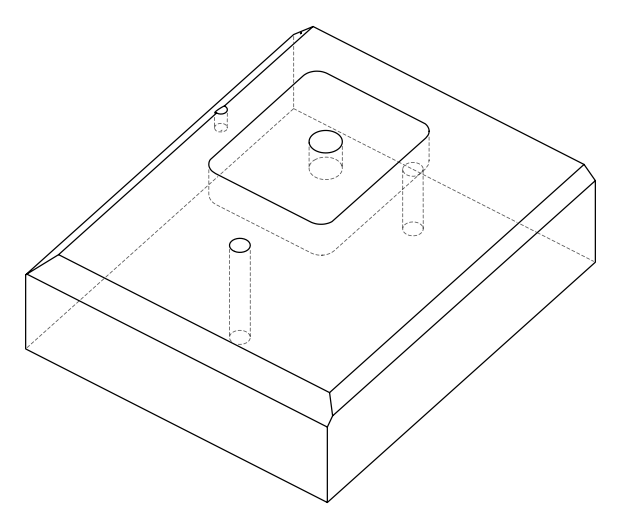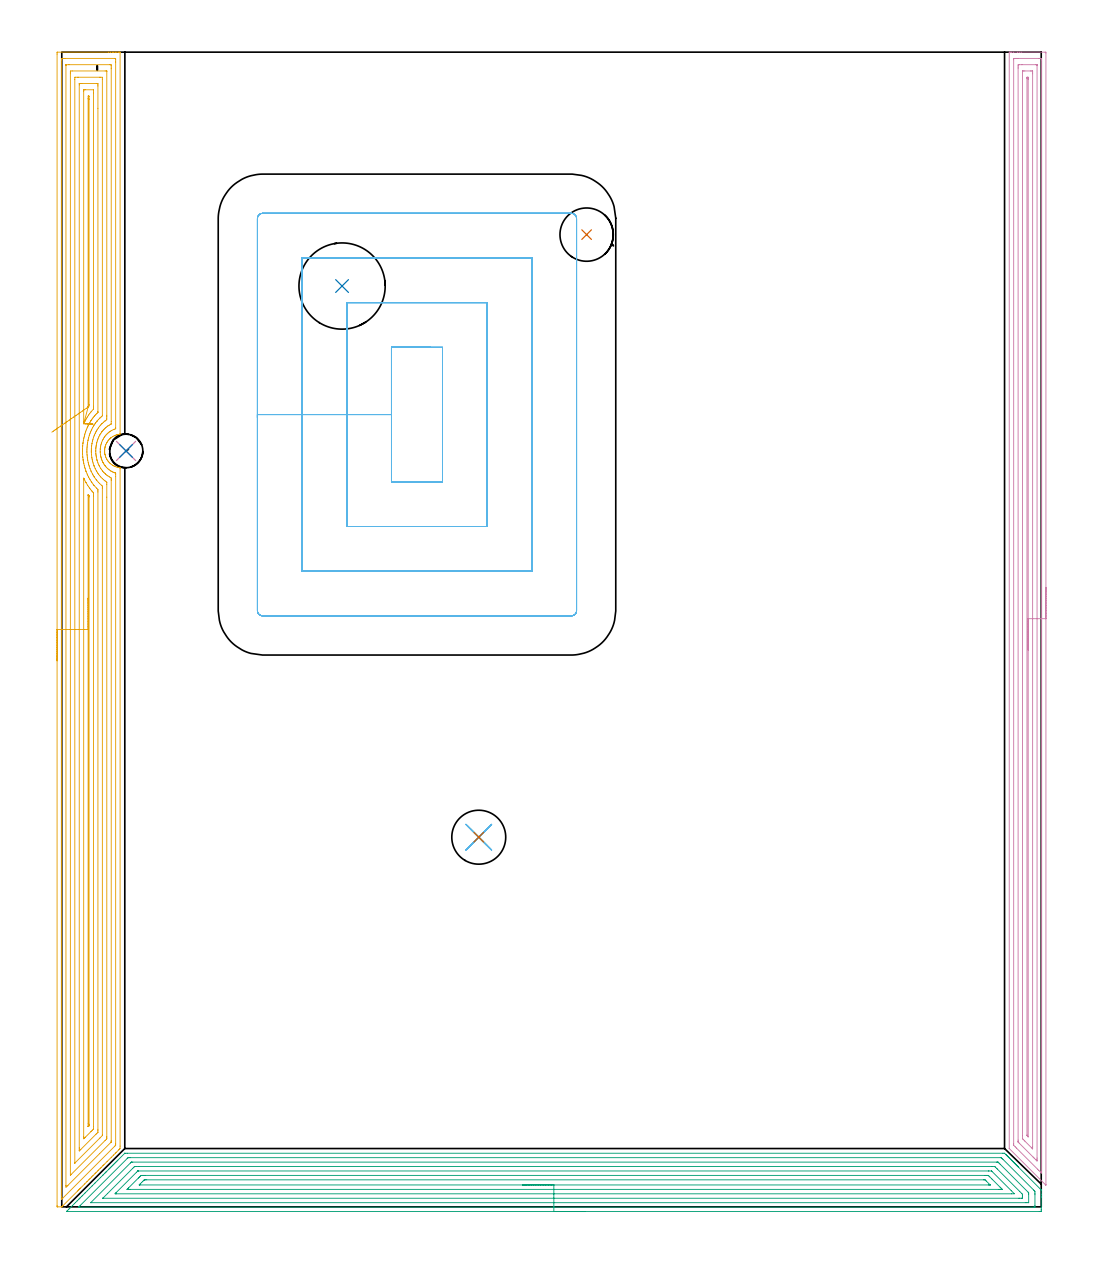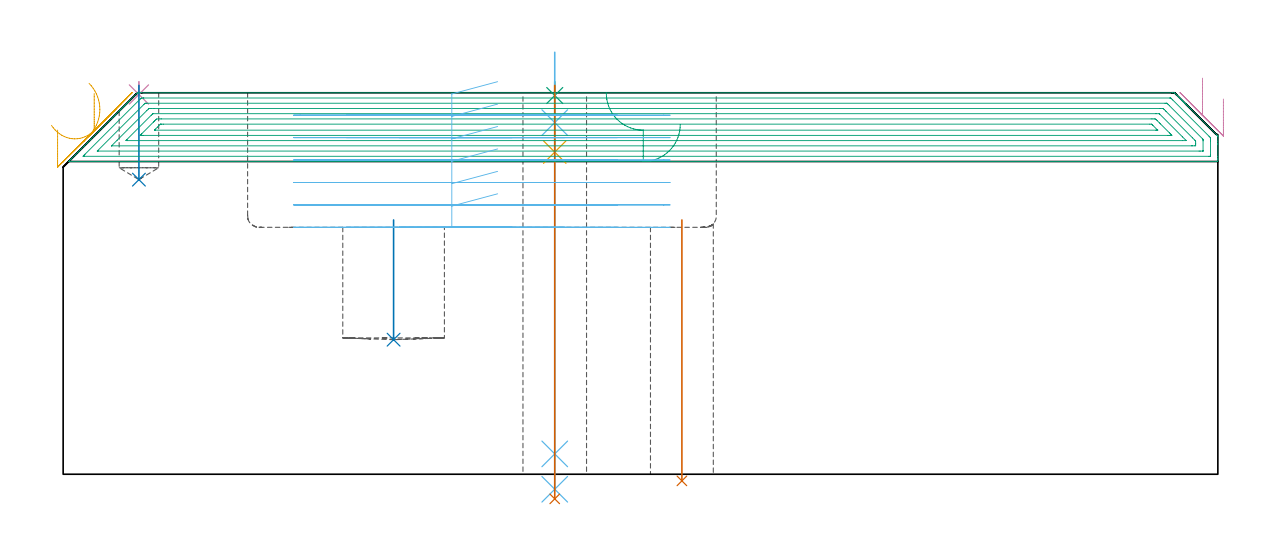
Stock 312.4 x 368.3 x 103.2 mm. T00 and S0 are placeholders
(PLAN: 12 operations, 8 tool changes, 71.6 min)
(1 INDEXABLE_INSERT_DRILL_THROUGH_HOLE_FROM_SOLID | STEP1HOLE | NXT0302_005 | 0.29 min | 23390 mm3)
(2 INDEXABLE_INSERT_DRILL_BLIND_HOLE_FROM_SOLID | STEP1POCKET | NXT0302_026 | 0.14 min | 39456 mm3)
(3 SPOT_DRILL | STEP1HOLE_1 | NXT0321_9005460120000 | 0.03 min | 1 mm3)
(4 SPOT_DRILL_1 | STEP1POCKET_1 | NXT0321_9005460120000 | 0.03 min | 2 mm3)
(5 DRILL_BLIND_HOLE_INTO_CENTER | STEP1HOLE_1 | UGT0301_219 | 0.07 min | 1244 mm3)
(6 GUN_DRILL_THROUGH_HOLE | STEP1HOLE_1 | UGT0307_008 | 0.59 min | 8527 mm3)
(7 DRILL_TO_ENLARGE_THROUGH_HOLE | STEP1HOLE_1 | UGT0301_243 | 0.45 min | 14166 mm3)
(8 DRILL_BLIND_HOLE_INTO_CENTER_1 | STEP1POCKET_1 | UGT0301_219 | 0.1 min | 1915 mm3)
(9 AREA_MILL | FG_CHAMFER_SURFACE | UGT0205_001 | 17 min | 53960 mm3)
(10 AREA_MILL_1 | FG_CHAMFER_SURFACE_1 | UGT0205_001 | 14.4 min | 24197 mm3)
(11 AREA_MILL_2 | FG_CHAMFER_SURFACE_2 | UGT0205_001 | 23.19 min | 71992 mm3)
(12 MILL_RECTANGULAR_POCKET | POCKET_RECTANGULAR_STRAIGHT | NXT0201_007 | Follow Part, ap 6.25, ae 75% | 15.26 min | 670719 mm3)
(TOOL NXT0302_005 | Index. Insert Drill 17mm [880-D1700L20-05] | D17 PA176 FL85 Z2)
(TOOL NXT0302_026 | Index. Insert Drill 27.5mm [880-D2750L32-03] | D27.5 PA176 FL83 Z2)
(TOOL NXT0321_9005460120000 | NC Spot Drill, 142deg, 12mm, Carbide, Uncoated | D12 PA142 FL30 Z2)
(TOOL UGT0301_219 | Twist Drill 10.7 mm | D10.7 PA118 FL90 Z2)
(TOOL UGT0307_008 | Gun Drill 11 mm | D11 PA130 FL24 Z1)
(TOOL UGT0301_243 | Twist Drill 17.2 mm | D17.2 PA118 FL130 Z2)
(TOOL UGT0205_001 | Chamfer Mill 20 x 3 x 45 deg. | D20 FL50 Z2)
(TOOL NXT0201_007 | ENDMILL 25mm [R216.25-25050GCK54P 1620] | D25 R3 FL54 Z5)
(OP 1 INDEXABLE_INSERT_DRILL_THROUGH_HOLE_FROM_SOLID)
G17 G21 G94 G90
T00 M6
G54
G17 G0 G90 X167.4 Y310.1 S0 M3
G43 Z113.2 H1
G94 G81 G98 Z-1.797 F250. R68.8
G80
M5
M2
(OP 2 INDEXABLE_INSERT_DRILL_BLIND_HOLE_FROM_SOLID)
G17 G21 G94 G90
T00 M6
G54
G17 G0 G90 X89.4 Y293.7 S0 M3
G43 Z113.2 H1
G94 G81 G98 Z36.4 F250. R68.8
G80
M5
M2
(OP 3 SPOT_DRILL)
G17 G21 G94 G90
T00 M6
G54
G17 G0 G90 X133. Y117.9 S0 M3
G43 Z113.2 H0
G94 G81 G98 Z102.46 F250. R106.2
G80
M5
M2
(OP 4 SPOT_DRILL_1)
G17 G21 G94 G90
T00 M6
G54
G17 G0 G90 X20.5 Y241.1 S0 M3
G43 Z113.2 H0
G94 G81 G98 Z102.739 F250. R106.2
G80
M5
M2
(OP 5 DRILL_BLIND_HOLE_INTO_CENTER)
G17 G21 G94 G90
T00 M6
G54
G17 G0 G90 X133. Y117.9 S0 M3
G43 Z113.2 H0
G94 G81 G98 Z87.15 F250. R105.2
G80
M5
M2
(OP 6 GUN_DRILL_THROUGH_HOLE)
G17 G21 G94 G90
T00 M6
G54
G17 G0 G90 X133. Y117.9 M8
G43 Z114.165 H0
S716 M3
G94 G1 Z95.135 F125. M26
G4 X.084
Z5.5 F250.
G4 X.084
Z-4.065 F125.
G4 X.084
M5
M9
G0 Z114.165
M2
(OP 7 DRILL_TO_ENLARGE_THROUGH_HOLE)
G17 G21 G94 G90
T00 M6
G54
G17 G0 G90 X133. Y117.9 S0 M3
G43 Z113.2 H0
G94 G73 G98 Z-6.667 F250. Q15.695 R105.2
G80
M5
M2
(OP 8 DRILL_BLIND_HOLE_INTO_CENTER_1)
G17 G21 G94 G90
T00 M6
G54
G17 G0 G90 X20.5 Y241.1 S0 M3
G43 Z113.2 H0
G94 G81 G98 Z79.7 F250. R105.2
G80
M5
M2
(OP 9 AREA_MILL)
G17 G21 G94 G90
T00 M6
G54
G17 G0 G90 X166.95 Y-1.5 S1061 M3
G43 Z113.2 H0
Z94.6
G94 G1 X166.912 Z93.728 F250.
X166.798 Z92.863
X166.609 Z92.012
X166.347 Z91.18
X166.013 Z90.374
X165.61 Z89.6
X165.141 Z88.864
X164.61 Z88.172
X164.021 Z87.529
X163.378 Z86.94
X162.686 Z86.408
X161.95 Z85.94
X161.176 Z85.537
X160.37 Z85.203
X159.538 Z84.941
X158.686 Z84.752
X157.821 Z84.638
X156.95 Z84.6
X1.645
X1.515 Y-1.496 Z84.602
X1.537 Y-1.47 Z84.628
X1.659 Y-1.341 Z84.758
X2.106 Y-0.893 Z85.204
X2.263 Y-0.734 Z85.361
X2.552 Y-0.448 Z85.652
X3.146 Y0.148 Z86.244
X3.439 Y0.439 Z86.539
X4.029 Y1.031 Z87.127
X4.373 Y1.373 Z87.473
X4.912 Y1.914 Z88.01
X5.502 Y2.503 Z88.602
X5.676 Y2.677 Z88.774
X5.795 Y2.797 Z88.894
X6.385 Y3.386 Z89.485
X6.568 Y3.569 Z89.667
X6.678 Y3.68 Z89.777
X7.268 Y4.269 Z90.368
X7.461 Y4.462 Z90.559
X7.562 Y4.563 Z90.66
X8.151 Y5.151 Z91.251
X8.799 Y5.8 Z91.899
X9.692 Y6.692 Z92.791
X10.584 Y7.585 Z93.684
X11.477 Y8.477 Z94.576
X12.369 Y9.369 Z95.469
X13.153 Y10.154 Z96.252
X13.262 Y10.263 Z96.36
X13.598 Y10.598 Z96.698
X13.81 Y10.81 Z96.91
X14.036 Y11.037 Z97.135
X14.154 Y11.156 Z97.252
X14.331 Y11.331 Z97.43
X15.047 Y12.048 Z98.146
X15.212 Y12.214 Z98.309
X15.376 Y12.378 Z98.475
X15.493 Y12.494 Z98.592
X15.653 Y12.656 Z98.751
X15.813 Y12.814 Z98.912
X15.939 Y12.94 Z99.038
X16.095 Y13.097 Z99.192
X16.25 Y13.251 Z99.349
X16.385 Y13.386 Z99.484
X16.536 Y13.539 Z99.634
X16.687 Y13.688 Z99.785
X16.832 Y13.833 Z99.93
X16.978 Y13.98 Z100.076
X17.123 Y14.124 Z100.222
X17.278 Y14.279 Z100.377
X17.419 Y14.422 Z100.517
X17.56 Y14.561 Z100.659
X17.724 Y14.725 Z100.823
X17.861 Y14.863 Z100.959
X20.069 Y17.07 Z103.167
X20.095 Y17.095 Z103.19
X20.106 Y17.102 Z103.197
X20.118 Y17.103
X20.848 Y17.1 Z103.2
X300.192
X300.696 Y17.097 Z103.184
X300.725 Y17.076 Z103.172
X300.731 Y17.07 Z103.168
X301.085 Y16.717 Z102.814
X301.173 Y16.629 Z102.725
X301.257 Y16.543 Z102.643
X301.382 Y16.418 Z102.518
X301.467 Y16.334 Z102.431
X301.548 Y16.252 Z102.351
X301.68 Y16.121 Z102.22
X301.762 Y16.04 Z102.136
X301.839 Y15.961 Z102.06
X301.977 Y15.823 Z101.923
X302.056 Y15.746 Z101.842
X302.131 Y15.67 Z101.769
X302.275 Y15.526 Z101.625
X302.35 Y15.452 Z101.548
X302.422 Y15.379 Z101.478
X302.572 Y15.228 Z101.328
X302.644 Y15.157 Z101.254
X302.713 Y15.088 Z101.187
X302.87 Y14.931 Z101.03
X302.939 Y14.863 Z100.959
X303.004 Y14.796 Z100.895
X303.167 Y14.633 Z100.733
X303.233 Y14.569 Z100.665
X303.295 Y14.505 Z100.604
X303.464 Y14.336 Z100.435
X303.527 Y14.274 Z100.371
X303.586 Y14.214 Z100.313
X303.762 Y14.039 Z100.138
X303.821 Y13.98 Z100.077
X303.878 Y13.923 Z100.022
X304.059 Y13.741 Z99.84
X304.116 Y13.686 Z99.783
X304.169 Y13.632 Z99.731
X304.357 Y13.444 Z99.543
X304.41 Y13.392 Z99.488
X304.46 Y13.341 Z99.44
X304.654 Y13.146 Z99.245
X304.704 Y13.097 Z99.194
X304.751 Y13.049 Z99.148
X304.952 Y12.849 Z98.948
X304.998 Y12.803 Z98.9
X305.042 Y12.758 Z98.857
X305.249 Y12.551 Z98.65
X312.092 Y5.709 Z91.807
X312.209 Y5.593 Z91.689
X312.389 Y5.41 Z91.508
X312.398 Y5.396 Z91.494
X312.4 Y5.372 Z91.471
Y5.364 Z91.463
Y4.017 Z90.116
Y3.386 Z89.481
Y3.07 Z89.167
Y-0.146 Z85.95
Y-0.745 Z85.351
X312.397 Y-1.029 Z85.068
X312.391 Y-1.491 Z84.605
X312.265 Y-1.495 Z84.603
X311.794 Y-1.5 Z84.6
X156.95
Y-0.086 Z86.014
X5.676 Y-0.085 Z86.015
X5.614 Y-0.084 Z86.016
X5.4 Y-0.079 Z86.021
X5.412 Y-0.05 Z86.05
X5.491 Y0.036 Z86.136
X5.577 Y0.126 Z86.226
X5.676 Y0.226 Z86.326
X5.932 Y0.483 Z86.583
X20.848 Y15.397 Z101.497
X21.026 Y15.569 Z101.669
X21.13 Y15.668 Z101.768
X21.325 Y15.679 Z101.779
X21.74 Y15.685 Z101.785
X21.801
X299.36 Y15.686 Z101.786
X299.568 Y15.684 Z101.784
X299.619 Y15.682 Z101.782
X299.642 Y15.679 Z101.779
X299.678 Y15.66 Z101.76
X299.886 Y15.458 Z101.558
X300.192 Y15.157 Z101.257
X310.009 Y5.34 Z91.44
X310.194 Y5.151 Z91.251
X310.375 Y4.963 Z91.063
X310.39 Y4.775 Z90.875
X310.397 Y4.269 Z90.369
X310.4 Y3.882 Z89.982
X310.399 Y0.352 Z86.452
X310.391 Y-0.035 Z86.065
X310.389 Y-0.08 Z86.02
X310.372 Y-0.081 Z86.019
X310.321 Y-0.084 Z86.016
X310.217 Y-0.085 Z86.015
X310.009 Y-0.086 Z86.014
X156.95
Y1.328 Z87.428
X9.54 Y1.329 Z87.429
X9.259 Y1.331 Z87.431
X9.246 Y1.333 Z87.433
X9.242 Y1.335 Z87.435
Y1.339 Z87.439
X9.246 Y1.346 Z87.446
X21.88 Y13.98 Z100.08
X22.135 Y14.226 Z100.326
X22.172 Y14.261 Z100.361
X22.241 Y14.265 Z100.365
X22.341 Y14.269 Z100.369
X22.633 Y14.271 Z100.371
X298.113
X298.407
X298.505 Y14.269 Z100.369
X298.583 Y14.265 Z100.365
X298.628 Y14.261 Z100.361
X298.659 Y14.232 Z100.332
X298.918 Y13.98 Z100.08
X299.3 Y13.601 Z99.701
X308.224 Y4.676 Z90.776
X308.323 Y4.572 Z90.672
X308.37 Y4.519 Z90.619
X308.39 Y4.49 Z90.59
X308.393 Y4.442 Z90.542
X308.398 Y4.269 Z90.369
X308.4 Y4.095 Z90.195
X308.399 Y1.447 Z87.547
X308.395 Y1.388 Z87.488
X308.39 Y1.344 Z87.444
X308.383 Y1.335 Z87.435
X308.371 Y1.333 Z87.433
X308.224 Y1.331 Z87.431
X307.626 Y1.329 Z87.429
X307.332 Y1.328 Z87.428
X156.95
Y2.743 Z88.843
X13.216
X13.139 Y2.744 Z88.844
X13.108 Y2.746 Z88.846
X13.105 Y2.748 Z88.848
X13.107 Y2.754 Z88.854
X13.138 Y2.788 Z88.888
X14.609 Y4.26 Z90.36
X22.633 Y12.284 Z98.384
X23.045 Y12.689 Z98.789
X23.207 Y12.847 Z98.947
X23.525 Y12.853 Z98.953
X23.769 Y12.856 Z98.956
X24.418 Y12.857 Z98.957
X24.66
X296.622
X296.866 Y12.856 Z98.956
X297.515 Y12.85 Z98.95
X297.6 Y12.839 Z98.939
X297.692 Y12.752 Z98.852
X297.876 Y12.573 Z98.673
X298.237 Y12.214 Z98.314
X298.407 Y12.044 Z98.144
X305.547 Y4.904 Z91.004
X306.176 Y4.269 Z90.369
X306.382 Y4.057 Z90.157
X306.39 Y3.846 Z89.946
X306.4 Y3.425 Z89.525
Y3.386 Z89.486
X306.394 Y2.964 Z89.064
X306.39 Y2.759 Z88.859
X306.19 Y2.749 Z88.849
X305.547 Y2.744 Z88.844
X305.304 Y2.743 Z88.843
X156.95
Y4.157 Z90.257
X17.39
X17.278 Y4.159 Z90.259
X17.165 Y4.163 Z90.263
X16.981 Y4.171 Z90.271
X17.072 Y4.269 Z90.369
X17.172 Y4.373 Z90.473
X17.278 Y4.48 Z90.58
X23.829 Y11.031 Z97.131
X24.133 Y11.331 Z97.431
X24.23 Y11.423 Z97.523
X24.245 Y11.435 Z97.535
X24.268 Y11.438 Z97.538
X24.306 Y11.441 Z97.541
X24.418 Y11.443 Z97.543
X295.617
X295.73 Y11.442 Z97.542
X296.516 Y11.436 Z97.536
X296.567 Y11.423 Z97.523
X296.622 Y11.377 Z97.477
X296.669 Y11.331 Z97.431
X302.851 Y5.151 Z91.251
X303.73 Y4.269 Z90.369
X303.762 Y4.233 Z90.333
X303.793 Y4.164 Z90.264
X302.87 Y4.157 Z90.257
X156.95
Y5.571 Z91.671
X21.74
X21.314 Y5.573 Z91.673
X20.878 Y5.577 Z91.677
X20.848 Y5.578 Z91.678
X20.847 Y5.59 Z91.69
X20.848 Y5.597 Z91.697
X21.066 Y5.818 Z91.918
X21.282 Y6.034 Z92.134
X24.418 Y9.17 Z95.27
X24.617 Y9.368 Z95.468
X24.817 Y9.566 Z95.666
X25.066 Y9.807 Z95.907
X25.31 Y10.022 Z96.122
X25.737 Y10.026 Z96.126
X26.203 Y10.028 Z96.128
X26.627 Y10.029 Z96.129
X294.369
X294.837 Y10.028 Z96.128
X295.265 Y10.025 Z96.125
X295.491 Y10.022 Z96.122
X295.73 Y9.812 Z95.912
X295.982 Y9.566 Z95.666
X296.622 Y8.93 Z95.03
X296.87 Y8.683 Z94.783
X299.3 Y6.253 Z92.353
X299.518 Y6.034 Z92.134
X299.73 Y5.819 Z91.919
X299.867 Y5.678 Z91.778
X299.962 Y5.577 Z91.677
X299.923 Y5.576 Z91.676
X299.766 Y5.573 Z91.673
X299.3 Y5.571 Z91.671
X298.875
X156.95
Y6.985 Z93.085
X24.942 Y6.986 Z93.086
X24.792 Y6.988 Z93.088
X24.718 Y6.991 Z93.091
X24.701 Y6.993 Z93.093
X24.707 Y7. Z93.1
X24.962 Y7.262 Z93.362
X25.497 Y7.8 Z93.9
X25.848 Y8.15 Z94.25
X26.203 Y8.501 Z94.601
X26.298 Y8.589 Z94.689
X26.327 Y8.608 Z94.708
X26.375 Y8.61 Z94.71
X26.477 Y8.613 Z94.713
X26.683 Y8.614 Z94.714
X27.095 Y8.615 Z94.715
X294.014 Y8.614 Z94.714
X294.425 Y8.609 Z94.709
X294.472 Y8.608 Z94.708
X294.545 Y8.546 Z94.646
X294.676 Y8.421 Z94.521
X294.837 Y8.265 Z94.365
X296.004 Y7.098 Z93.198
X296.047 Y7.054 Z93.154
X296.09 Y7.005 Z93.105
X296.099 Y6.991 Z93.091
X296.098
X296.06 Y6.989 Z93.089
X295.73 Y6.986 Z93.086
X295.661 Y6.985 Z93.085
X156.95
X156.078 Z93.123
X155.213 Z93.237
X154.362 Z93.426
X153.53 Z93.688
X152.724 Z94.022
X151.95 Z94.425
X151.214 Z94.894
X150.522 Z95.425
X149.879 Z96.014
X149.289 Z96.657
X148.758 Z97.35
X148.29 Z98.085
X147.887 Z98.859
X147.553 Z99.665
X147.291 Z100.497
X147.102 Z101.349
X146.988 Z102.214
X146.95 Z103.085
G0 Z113.2
M5
M2
(OP 10 AREA_MILL_1)
G17 G21 G94 G90
T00 M6
G54
G17 G0 G90 X313.9 Y197.6 S1061 M3
G43 Z113.2 H0
Z101.5
G94 G1 Y197.562 Z100.628 F250.
Y197.448 Z99.764
Y197.259 Z98.912
Y196.997 Z98.08
Y196.663 Z97.274
Y196.26 Z96.5
Y195.792 Z95.764
Y195.26 Z95.072
Y194.671 Z94.429
Y194.028 Z93.84
Y193.336 Z93.309
Y192.6 Z92.84
Y191.826 Z92.437
Y191.02 Z92.103
Y190.188 Z91.841
Y189.336 Z91.652
Y188.472 Z91.538
Y187.6 Z91.5
Y7.076
X313.899 Y7.034 Z91.501
X313.891 Y6.915 Z91.506
X313.815 Y6.986 Z91.583
X313.723 Y7.076 Z91.675
X302.205 Y18.595 Z103.194
X302.202 Y18.602 Z103.197
X302.2 Y18.616 Z103.2
Y368.124
X302.203 Y368.291 Z103.188
X302.233 Y368.3 Z103.158
X302.616 Z102.784
X302.917 Z102.482
X303.615 Z101.78
X304.851 Z100.546
X305.389 Z100.005
X306.007 Z99.388
X313.642 Y368.299 Z91.756
X313.892 Y368.29 Z91.506
X313.899 Y368.039 Z91.499
X313.9 Y187.6 Z91.5
X312.486 Z92.914
Y11.097
X312.485 Y10.777 Z92.915
X312.155 Y11.097 Z93.245
X311.598 Y11.652 Z93.802
X311.258 Y11.991 Z94.142
X304.502 Y18.748 Z100.898
X304.111 Y19.141 Z101.289
X303.615 Y19.646 Z101.785
X303.614 Y20.034 Z101.786
Y365.89
X303.615 Y366.29 Z101.785
X304.097 Y366.298 Z101.303
X304.502 Y366.3 Z100.898
X304.982 Z100.418
X311.598 Z93.802
X312.08 Y366.298 Z93.32
X312.485 Y366.29 Z92.915
X312.486 Y365.89 Z92.914
Y187.6
X311.072 Z94.328
X311.071 Y15.566 Z94.329
X311.07 Y15.204 Z94.33
X311.066 Y14.672 Z94.334
X311.065 Y14.653 Z94.335
X311.035 Y14.672 Z94.365
X310.711 Y14.991 Z94.689
X310.133 Y15.566 Z95.267
X309.824 Y15.875 Z95.576
X305.389 Y20.311 Z100.011
X305.084 Y20.623 Z100.316
X305.048 Y20.663 Z100.352
X305.035 Y20.683 Z100.365
X305.033 Y20.711 Z100.367
X305.03 Y20.807 Z100.37
X305.029 Y20.928 Z100.371
X305.028 Y21.291 Z100.372
X305.029 Y363.209 Z100.371
X305.03 Y363.571 Z100.37
X305.033 Y364.103 Z100.367
X305.035 Y364.275 Z100.365
X305.201 Y364.292 Z100.199
X305.389 Y364.296 Z100.011
X306.08 Y364.3 Z99.32
X306.276 Z99.124
X310.711 Y364.299 Z94.689
X310.907 Y364.295 Z94.493
X311.037 Y364.29 Z94.363
X311.066 Y364.284 Z94.334
X311.067 Y364.267 Z94.333
X311.069 Y364.224 Z94.331
X311.071 Y364.103 Z94.329
X311.072 Y187.6 Z94.328
X309.657 Z95.743
Y19.141
X309.655 Y18.55 Z95.745
X309.653 Y18.518 Z95.747
X309.652 Y18.511 Z95.748
X309.643 Y18.517 Z95.757
X309.553 Y18.601 Z95.847
X309.372 Y18.778 Z96.028
X307.163 Y20.986 Z98.237
X306.749 Y21.407 Z98.651
X306.541 Y21.619 Z98.859
X306.45 Y21.723 Z98.95
X306.443 Y22.715 Z98.957
Y362.147
X306.444 Y362.251 Z98.956
X306.447 Y362.281 Z98.953
X306.449 Y362.289 Z98.951
X306.456 Y362.292 Z98.944
X306.509 Y362.296 Z98.891
X306.727 Y362.299 Z98.673
X307.163 Y362.3 Z98.237
X308.937 Z96.463
X309.377 Y362.297 Z96.023
X309.59 Y362.293 Z95.81
X309.641 Y362.29 Z95.759
X309.651 Y362.282 Z95.749
X309.653 Y362.264 Z95.747
X309.655 Y362.196 Z95.745
X309.657 Y361.589 Z95.743
Y361.421
Y187.6
X308.243 Z97.157
X308.242 Y22.456 Z97.158
X308.24 Y22.404 Z97.16
X308.237 Y22.374 Z97.163
X308.236 Z97.164
X308.217 Y22.389 Z97.183
X308.05 Y22.551 Z97.35
X307.888 Y22.715 Z97.512
X307.865 Y22.745 Z97.535
X307.862 Y22.765 Z97.538
X307.859 Y22.813 Z97.541
X307.858 Y22.909 Z97.542
X307.857 Y359.829 Z97.543
X307.858 Y360.023 Z97.542
X307.86 Y360.153 Z97.54
X307.864 Y360.255 Z97.536
X307.87 Y360.291 Z97.53
X307.886 Y360.292 Z97.514
X308.05 Y360.297 Z97.35
X308.144 Z97.256
X308.202 Y360.294 Z97.198
X308.229 Y360.291 Z97.171
X308.236 Y360.217 Z97.164
X308.241 Y359.829 Z97.159
X308.242 Y359.634 Z97.158
X308.243 Y187.6 Z97.157
Y186.728 Z97.195
Y185.864 Z97.309
Y185.012 Z97.498
Y184.18 Z97.76
Y183.374 Z98.094
Y182.6 Z98.497
Y181.864 Z98.965
Y181.172 Z99.496
Y180.529 Z100.086
Y179.94 Z100.729
Y179.408 Z101.421
Y178.94 Z102.157
Y178.537 Z102.931
Y178.203 Z103.737
Y177.941 Z104.569
Y177.752 Z105.42
Y177.638 Z106.285
Y177.6 Z107.157
G0 Z113.2
M5
M2
(OP 11 AREA_MILL_2)
G17 G21 G94 G90
T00 M6
G54
G17 G0 G90 X-1.5 Y174.15 S1061 M3
G43 Z113.2 H0
Z93.1
G94 G1 Y174.188 Z92.228 F250.
Y174.302 Z91.364
Y174.491 Z90.512
Y174.753 Z89.68
Y175.087 Z88.874
Y175.49 Z88.1
Y175.958 Z87.364
Y176.49 Z86.672
Y177.079 Z86.029
Y177.722 Z85.44
Y178.414 Z84.908
Y179.15 Z84.44
Y179.924 Z84.037
Y180.73 Z83.703
Y181.562 Z83.441
Y182.413 Z83.252
Y183.278 Z83.138
Y184.15 Z83.1
Y367.685
X-1.495 Y368.18 Z83.103
X-1.492 Y368.29 Z83.106
X-1.377 Y368.3 Z83.221
X14.966 Z99.561
X15.57 Z100.165
X16.118 Z100.714
X16.448 Z101.044
X16.995 Z101.591
X17.326 Z101.92
X17.987 Z102.586
X18.301 Z102.901
X18.453 Y368.297 Z103.045
X18.598 Y368.29 Z103.189
X18.6 Y368.132 Z103.2
Y246.668
X18.597 Y246.447 Z103.189
X18.363 Y246.402 Z102.958
X18.203 Y246.377 Z102.797
X18.073 Y246.358 Z102.668
X17.627 Y246.263 Z102.226
X17.359 Y246.19 Z101.956
X17.044 Y246.072 Z101.643
X16.736 Y245.937 Z101.334
X16.281 Y245.695 Z100.881
X15.844 Y245.413 Z100.444
X15.729 Y245.328 Z100.328
X15.686 Y245.297 Z100.285
X15.57 Y245.191 Z100.166
X15.352 Y244.995 Z99.951
X15.309 Y244.956 Z99.908
X14.953 Y244.591 Z99.552
X14.9 Y244.528 Z99.5
X14.797 Y244.405 Z99.397
X14.693 Y244.252 Z99.292
X14.497 Y243.966 Z99.096
X14.4 Y243.799 Z98.999
X14.234 Y243.512 Z98.834
X14.063 Y243.148 Z98.659
X13.959 Y242.869 Z98.555
X13.891 Y242.649 Z98.483
X13.881 Y242.619 Z98.474
X13.842 Y242.466 Z98.439
X13.815 Y242.359 Z98.414
X13.773 Y242.175 Z98.366
X13.706 Y241.783 Z98.303
X13.696 Y241.727 Z98.294
X13.692 Y241.675 Z98.291
X13.678 Y241.43 Z98.267
X13.665 Y241.28 Z98.259
Y241.234 Z98.26
X13.667 Y241.165 Z98.256
X13.668 Y241.137 Z98.255
X13.67 Y240.938
X13.668 Y240.834 Z98.261
X13.677 Y240.723 Z98.275
X13.709 Y240.386 Z98.306
X13.785 Y239.97 Z98.38
X13.79 Y239.941 Z98.385
X13.908 Y239.492 Z98.506
X14.062 Y239.049 Z98.661
X14.285 Y238.595 Z98.884
X14.343 Y238.494 Z98.943
X14.541 Y238.156 Z99.14
X14.74 Y237.876 Z99.338
X14.904 Y237.671 Z99.504
X14.952 Y237.611 Z99.552
X15.278 Y237.263 Z99.878
X15.485 Y237.079 Z100.085
X15.555 Y237.018 Z100.154
X15.844 Y236.789 Z100.444
X16.168 Y236.571 Z100.768
X16.501 Y236.371 Z101.101
X16.735 Y236.26 Z101.335
X17.178 Y236.083 Z101.776
X17.627 Y235.941 Z102.226
X17.815 Y235.899 Z102.414
X18.072 Y235.842 Z102.669
X18.203 Y235.822 Z102.799
X18.335 Y235.802 Z102.931
X18.522 Y235.77 Z103.116
X18.596 Y235.756 Z103.19
X18.6 Y235.504 Z103.2
Y19.37
X18.595 Y18.598 Z103.191
X18.479 Y18.477 Z103.075
X18.318 Y18.318 Z102.917
X18.203 Y18.202 Z102.801
X17.326 Y17.325 Z101.924
X17.139 Y17.137 Z101.735
X16.53 Y16.53 Z101.13
X15.798 Y15.798 Z100.397
X14.458 Y14.458 Z99.057
X13.442 Y13.442 Z98.041
X13.23 Y13.229 Z97.827
X13.119 Y13.118 Z97.717
X12.594 Y12.594 Z97.194
X12.353 Y12.351 Z96.949
X12.226 Y12.225 Z96.824
X11.747 Y11.747 Z96.346
X11.475 Y11.473 Z96.071
X10.89 Y10.89 Z95.49
X10.598 Y10.595 Z95.193
X9.927 Y9.927 Z94.527
X9.547 Y9.546 Z94.144
X8.984 Y8.984 Z93.584
X8.654 Y8.653 Z93.251
X8.041 Y8.041 Z92.64
X7.313 Y7.313 Z91.912
X5.974 Y5.973 Z90.573
X5.917 Y5.916 Z90.514
X5.863 Y5.862 Z90.462
X5.676 Y5.676 Z90.275
X5.625 Y5.624 Z90.222
X5.575 Y5.575 Z90.174
X5.378 Y5.378 Z89.977
X5.332 Y5.331 Z89.929
X5.288 Y5.287 Z89.887
X5.081 Y5.08 Z89.68
X0.318 Y0.317 Z84.916
X0.213 Y0.211 Z84.809
X0.018 Y0.019 Z84.617
X-0.001 Y0.004 Z84.598
X-0.006 Y0.002 Z84.592
X-0.02 Y0. Z84.578
X-1.268 Z83.327
X-1.433 Z83.163
X-1.491 Y0.003 Z83.105
X-1.497 Y0.168 Z83.103
X-1.5 Y0.37 Z83.1
Y184.15
X-0.086 Z84.514
X-0.085 Y365.756 Z84.515
X-0.084 Y365.899 Z84.516
X-0.079 Y366.265 Z84.521
X0.267 Y366.291 Z84.867
X0.652 Y366.296 Z85.252
X1.136 Y366.3 Z85.736
X16.932 Z101.532
X17.114 Y366.297 Z101.714
X17.145 Y366.295 Z101.745
X17.173 Y366.291 Z101.773
X17.179 Y366.253 Z101.779
X17.184 Y366.043 Z101.784
X17.185 Y365.899 Z101.785
X17.186 Y365.148 Z101.786
Y248.525
X17.185 Y248.338 Z101.785
X17.182 Y248.244 Z101.782
X17.179 Y248.2 Z101.779
X17.175 Y248.187 Z101.775
X17.159 Y248.178 Z101.759
X16.691 Y248.008 Z101.291
X16.52 Y247.934 Z101.12
X16.448 Y247.899 Z101.048
X15.935 Y247.637 Z100.535
X15.57 Y247.424 Z100.17
X15.384 Y247.304 Z99.984
X15.104 Y247.115 Z99.704
X14.877 Y246.928 Z99.477
X14.693 Y246.762 Z99.293
X14.418 Y246.501 Z99.018
X14.144 Y246.221 Z98.744
X13.989 Y246.045 Z98.589
X13.815 Y245.831 Z98.415
X13.611 Y245.536 Z98.211
X13.47 Y245.328 Z98.07
X13.271 Y244.99 Z97.871
X13.145 Y244.773 Z97.745
X12.959 Y244.414 Z97.559
X12.938 Y244.366 Z97.538
X12.705 Y243.779 Z97.305
X12.628 Y243.542 Z97.228
X12.504 Y243.09 Z97.104
X12.403 Y242.649 Z97.003
X12.301 Y242.001 Z96.901
X12.287 Y241.871 Z96.887
X12.278 Y241.756 Z96.878
X12.267 Y241.546 Z96.867
X12.256 Y240.863 Z96.856
X12.263 Y240.656 Z96.863
X12.331 Y239.97 Z96.931
X12.424 Y239.447 Z97.024
X12.46 Y239.28 Z97.06
X12.513 Y239.077 Z97.113
X12.583 Y238.818 Z97.183
X12.71 Y238.416 Z97.31
X12.794 Y238.183 Z97.394
X12.938 Y237.848 Z97.538
X13.117 Y237.473 Z97.717
X13.154 Y237.4 Z97.754
X13.215 Y237.29 Z97.815
X13.331 Y237.095 Z97.931
X13.438 Y236.919 Z98.038
X13.708 Y236.506 Z98.308
X13.789 Y236.397 Z98.389
X13.815 Y236.364 Z98.415
X14.019 Y236.121 Z98.619
X14.21 Y235.91 Z98.81
X14.608 Y235.504 Z99.208
X14.693 Y235.428 Z99.293
X15.112 Y235.078 Z99.712
X15.57 Y234.765 Z100.17
X15.663 Y234.705 Z100.263
X15.819 Y234.611 Z100.419
X16.233 Y234.399 Z100.833
X16.448 Y234.307 Z101.048
X16.94 Y234.11 Z101.54
X17.095 Y234.053 Z101.695
X17.146 Y234.033 Z101.746
X17.179 Y234.009 Z101.779
X17.181 Y233.963 Z101.781
X17.184 Y233.862 Z101.784
X17.185 Y233.718 Z101.785
X17.186 Y232.967 Z101.786
X17.185 Y20.263 Z101.785
X17.184 Y19.888 Z101.784
X17.181 Y19.701 Z101.781
X17.179 Y19.657 Z101.779
X17.165 Y19.627 Z101.765
X17.121 Y19.579 Z101.721
X16.919 Y19.37 Z101.519
X0.304 Y2.755 Z84.904
X-0.052 Y2.401 Z84.548
X-0.06 Y2.4 Z84.54
X-0.079 Y2.401 Z84.521
X-0.086 Y3.294 Z84.514
Y184.15
X1.328 Z85.928
X1.329 Y364.113 Z85.929
X1.33 Y364.215 Z85.93
X1.333 Y364.265 Z85.933
X1.335 Y364.284 Z85.935
X1.353 Y364.293 Z85.953
X1.53 Y364.296 Z86.13
X2.223 Y364.3 Z86.823
X2.407 Z87.007
X15.388 Y364.299 Z99.988
X15.57 Y364.295 Z100.17
X15.748 Y364.29 Z100.348
X15.764 Y364.113 Z100.364
X15.767 Y363.912 Z100.367
X15.771 Y363.22 Z100.371
Y363.015
Y250.483
X15.766 Y249.794 Z100.366
X15.765 Y249.698 Z100.365
X15.702 Y249.66 Z100.302
X15.57 Y249.583 Z100.17
X15.141 Y249.337 Z99.741
X14.693 Y249.057 Z99.293
X14.599 Y248.996 Z99.199
X14.465 Y248.901 Z99.065
X14.106 Y248.605 Z98.706
X13.815 Y248.34 Z98.415
X13.646 Y248.18 Z98.246
X13.473 Y248.008 Z98.073
X13.212 Y247.728 Z97.812
X12.938 Y247.403 Z97.538
X12.813 Y247.241 Z97.413
X12.721 Y247.115 Z97.321
X12.452 Y246.716 Z97.052
X12.149 Y246.221 Z96.749
X12.116 Y246.165 Z96.716
X12.06 Y246.063 Z96.66
X11.816 Y245.577 Z96.416
X11.704 Y245.328 Z96.304
X11.551 Y244.954 Z96.151
X11.464 Y244.737 Z96.064
X11.361 Y244.435 Z95.961
X11.318 Y244.297 Z95.918
X11.183 Y243.824 Z95.783
X11.128 Y243.598 Z95.728
X11.115 Y243.542 Z95.715
X11.038 Y243.17 Z95.638
X10.984 Y242.852 Z95.584
X10.952 Y242.649 Z95.552
X10.909 Y242.344 Z95.509
X10.883 Y242.061 Z95.483
X10.86 Y241.756 Z95.46
X10.847 Y241.204 Z95.447
X10.842 Y240.863 Z95.442
X10.872 Y240.286 Z95.472
X10.903 Y239.97 Z95.503
X10.935 Y239.655 Z95.535
X10.996 Y239.266 Z95.596
X11.032 Y239.077 Z95.632
X11.183 Y238.381 Z95.783
X11.235 Y238.183 Z95.835
X11.256 Y238.109 Z95.856
X11.529 Y237.29 Z96.129
X11.788 Y236.674 Z96.388
X11.926 Y236.397 Z96.526
X12.06 Y236.14 Z96.66
X12.437 Y235.504 Z97.037
X12.641 Y235.204 Z97.241
X12.938 Y234.803 Z97.538
X13.092 Y234.611 Z97.692
X13.439 Y234.231 Z98.039
X13.815 Y233.852 Z98.415
X13.961 Y233.718 Z98.561
X14.365 Y233.389 Z98.965
X14.693 Y233.15 Z99.293
X15.184 Y232.825 Z99.784
X15.57 Y232.602 Z100.17
X15.751 Y232.498 Z100.351
X15.764 Y232.136 Z100.364
X15.769 Y231.932 Z100.369
X15.771 Y231.728 Z100.371
Y21.156
X15.77 Y20.953 Z100.37
X15.767 Y20.748 Z100.367
X15.765 Y20.692 Z100.365
X15.75 Y20.661 Z100.35
X15.703 Y20.61 Z100.303
X15.57 Y20.471 Z100.17
X12.07 Y16.97 Z96.67
X1.967 Y6.866 Z86.567
X1.744 Y6.648 Z86.344
X1.53 Y6.44 Z86.13
X1.335 Y6.27 Z85.935
X1.331 Y6.662 Z85.931
X1.329 Y6.866 Z85.929
X1.328 Y184.15 Z85.928
X2.743 Z87.343
Y361.433
X2.746 Y361.981 Z87.346
X2.75 Y362.168 Z87.35
X2.759 Y362.29 Z87.359
X3.311 Y362.3 Z87.911
X13.842 Z98.442
X14.24 Y362.294 Z98.84
X14.338 Y362.29 Z98.938
X14.351 Y362.285 Z98.951
X14.353 Y362.27 Z98.953
X14.356 Y362.237 Z98.956
X14.357 Y362.163 Z98.957
Y252.473
X14.356 Y252.13 Z98.956
X14.35 Y251.58 Z98.95
X14.342 Y251.044 Z98.942
X13.82 Y250.687 Z98.42
X13.817 Y250.685 Z98.417
X13.336 Y250.282 Z97.936
X12.938 Y249.922 Z97.538
X12.873 Y249.86 Z97.473
X12.805 Y249.794 Z97.405
X12.44 Y249.408 Z97.04
X12.06 Y248.982 Z96.66
X12.023 Y248.938 Z96.623
X11.994 Y248.901 Z96.594
X11.653 Y248.422 Z96.253
X11.371 Y248.008 Z95.971
X11.297 Y247.891 Z95.897
X11.183 Y247.701 Z95.783
X10.971 Y247.331 Z95.571
X10.856 Y247.115 Z95.456
X10.668 Y246.745 Z95.268
X10.432 Y246.221 Z95.032
X10.394 Y246.131 Z94.994
X10.305 Y245.913 Z94.905
X10.15 Y245.486 Z94.75
X10.096 Y245.328 Z94.696
X9.941 Y244.806 Z94.541
X9.842 Y244.435 Z94.442
X9.762 Y244.095 Z94.362
X9.647 Y243.542 Z94.247
X9.616 Y243.351 Z94.216
X9.51 Y242.649 Z94.11
X9.501 Y242.574 Z94.101
X9.439 Y241.756 Z94.039
X9.438 Y241.745 Z94.038
X9.428 Y241.312 Z94.028
X9.421 Y240.869 Z94.021
Y240.863
X9.428 Y240.66 Z94.028
X9.471 Y239.97 Z94.071
X9.475 Y239.921 Z94.075
X9.578 Y239.077 Z94.178
X9.605 Y238.896 Z94.205
X9.676 Y238.51 Z94.276
X9.747 Y238.183 Z94.347
X9.844 Y237.759 Z94.444
X9.971 Y237.29 Z94.571
X10.232 Y236.472 Z94.832
X10.259 Y236.397 Z94.859
X10.305 Y236.278 Z94.905
X10.645 Y235.504 Z95.245
X11.01 Y234.787 Z95.61
X11.113 Y234.611 Z95.713
X11.183 Y234.497 Z95.783
X11.482 Y234.024 Z96.082
X11.694 Y233.718 Z96.294
X12.06 Y233.23 Z96.66
X12.413 Y232.825 Z97.013
X12.938 Y232.28 Z97.538
X13.324 Y231.932 Z97.924
X13.815 Y231.54 Z98.415
X14.338 Y231.155 Z98.938
X14.35 Y231.115 Z98.95
X14.352 Y231.039 Z98.952
X14.356 Y230.488 Z98.956
X14.357 Y226.365 Z98.957
Y22.392
X14.355 Y22.049 Z98.955
X14.351 Y21.774 Z98.951
X14.35 Y21.71 Z98.95
X14.315 Y21.671 Z98.915
X14.252 Y21.605 Z98.852
X13.815 Y21.164 Z98.415
X2.967 Y10.316 Z87.567
X2.744 Y10.096 Z87.344
X2.743 Y10.097 Z87.343
Y184.15
X4.157 Z88.757
Y359.647
X4.162 Y360.29 Z88.762
X4.402 Y360.296 Z89.002
X5.04 Y360.299 Z89.64
X5.276 Y360.3 Z89.876
X12.06 Y360.299 Z96.66
X12.298 Y360.298 Z96.898
X12.938 Y360.29 Z97.538
X12.943 Y359.647 Z97.543
Y252.468
X12.938 Y252.289 Z97.538
X12.565 Y251.959 Z97.165
X12.145 Y251.58 Z96.745
X12.101 Y251.538 Z96.701
X12.06 Y251.497 Z96.66
X11.667 Y251.087 Z96.267
X11.301 Y250.687 Z95.901
X11.246 Y250.623 Z95.846
X11.183 Y250.546 Z95.783
X10.86 Y250.122 Z95.46
X10.621 Y249.794 Z95.221
X10.491 Y249.605 Z95.091
X10.305 Y249.322 Z94.905
X10.146 Y249.063 Z94.746
X10.05 Y248.901 Z94.65
X9.823 Y248.499 Z94.423
X9.564 Y248.008 Z94.164
X9.518 Y247.916 Z94.118
X9.428 Y247.724 Z94.028
X9.244 Y247.301 Z93.844
X9.167 Y247.115 Z93.767
X8.992 Y246.665 Z93.592
X8.831 Y246.221 Z93.431
X8.763 Y246.004 Z93.363
X8.562 Y245.328 Z93.162
X8.559 Y245.319 Z93.159
X8.55 Y245.285 Z93.15
X8.391 Y244.597 Z92.991
X8.358 Y244.435 Z92.958
X8.246 Y243.851 Z92.846
X8.199 Y243.542 Z92.799
X8.129 Y243.077 Z92.729
X8.088 Y242.649 Z92.688
X8.06 Y242.255 Z92.66
X8.03 Y241.756 Z92.63
X8.021 Y241.401 Z92.621
X8.014 Y240.863 Z92.614
X8.024 Y240.505 Z92.624
X8.056 Y239.97 Z92.656
X8.091 Y239.544 Z92.691
X8.145 Y239.077 Z92.745
X8.217 Y238.523 Z92.817
X8.276 Y238.183 Z92.876
X8.434 Y237.408 Z93.034
X8.461 Y237.29 Z93.061
X8.55 Y236.929 Z93.15
X8.704 Y236.397 Z93.304
X8.774 Y236.169 Z93.374
X8.998 Y235.504 Z93.598
X9.317 Y234.723 Z93.917
X9.366 Y234.611 Z93.966
X9.428 Y234.478 Z94.028
X9.817 Y233.718 Z94.417
X9.993 Y233.401 Z94.593
X10.305 Y232.875 Z94.905
X10.336 Y232.825 Z94.936
X10.389 Y232.739 Z94.989
X10.973 Y231.932 Z95.573
X11.183 Y231.662 Z95.783
X11.744 Y231.039 Z96.344
X12.06 Y230.71 Z96.66
X12.68 Y230.145 Z97.28
X12.938 Y229.921 Z97.538
X12.943 Y229.258 Z97.543
Y22.937
X12.938 Y22.748 Z97.538
X12.155 Y21.953 Z96.755
X4.212 Y14.011 Z88.812
X4.184 Y13.989 Z88.784
X4.162 Y13.973 Z88.762
X4.158 Y14.011 Z88.758
X4.157 Y14.016 Z88.757
Y184.15
X5.571 Z90.171
X5.572 Y357.861 Z90.172
X5.573 Y358.211 Z90.173
X5.575 Y358.263 Z90.175
X5.577 Y358.286 Z90.177
X5.595 Y358.29 Z90.195
X5.702 Y358.295 Z90.302
X5.917 Y358.298 Z90.517
X6.364 Y358.3 Z90.964
X11.183 Y358.299 Z95.783
X11.326 Y358.298 Z95.926
X11.441 Y358.294 Z96.041
X11.512 Y358.29 Z96.112
X11.522 Y358.212 Z96.122
X11.526 Y357.861 Z96.126
X11.528 Y357.51 Z96.128
X11.529 Y350.386 Z96.129
X11.528 Y253.637 Z96.128
X11.526 Y253.502 Z96.126
X11.523 Y253.435 Z96.123
X11.521 Y253.406 Z96.121
X11.486 Y253.366 Z96.086
X11.332 Y253.214 Z95.932
X11.183 Y253.064 Z95.783
X10.895 Y252.766 Z95.495
X10.62 Y252.473 Z95.22
X10.471 Y252.305 Z95.071
X10.305 Y252.109 Z94.905
X10.072 Y251.817 Z94.672
X9.889 Y251.58 Z94.489
X9.694 Y251.309 Z94.294
X9.428 Y250.928 Z94.028
X9.331 Y250.785 Z93.931
X9.269 Y250.687 Z93.869
X8.997 Y250.232 Z93.597
X8.74 Y249.794 Z93.34
X8.672 Y249.67 Z93.272
X8.55 Y249.439 Z93.15
X8.372 Y249.082 Z92.972
X8.287 Y248.901 Z92.887
X8.095 Y248.471 Z92.695
X7.899 Y248.008 Z92.499
X7.833 Y247.844 Z92.433
X7.672 Y247.428 Z92.272
X7.591 Y247.198 Z92.191
X7.563 Y247.115 Z92.163
X7.383 Y246.516 Z91.983
X7.299 Y246.221 Z91.899
X7.191 Y245.818 Z91.791
X7.074 Y245.328 Z91.674
X7.022 Y245.097 Z91.622
X6.888 Y244.435 Z91.488
X6.874 Y244.355 Z91.474
X6.795 Y243.864 Z91.395
X6.754 Y243.584 Z91.354
X6.749 Y243.542 Z91.349
X6.673 Y242.773 Z91.273
X6.663 Y242.649 Z91.263
X6.621 Y241.933 Z91.221
X6.614 Y241.756 Z91.214
X6.6 Y241.061 Z91.2
X6.599 Y240.863 Z91.199
X6.625 Y240.142 Z91.225
X6.636 Y239.97 Z91.236
X6.697 Y239.176 Z91.297
X6.707 Y239.077 Z91.307
X6.795 Y238.344 Z91.395
X6.816 Y238.183 Z91.416
X6.82 Y238.158 Z91.42
X6.906 Y237.686 Z91.506
X6.985 Y237.29 Z91.585
X7.037 Y237.044 Z91.637
X7.188 Y236.397 Z91.788
X7.335 Y235.847 Z91.935
X7.438 Y235.504 Z92.038
X7.672 Y234.771 Z92.272
X7.728 Y234.611 Z92.328
X7.76 Y234.522 Z92.36
X8.101 Y233.718 Z92.701
X8.218 Y233.449 Z92.818
X8.49 Y232.886 Z93.09
X8.521 Y232.825 Z93.121
X8.55 Y232.769 Z93.15
X8.844 Y232.232 Z93.444
X9.022 Y231.932 Z93.622
X9.428 Y231.284 Z94.028
X9.597 Y231.039 Z94.197
X10.041 Y230.414 Z94.641
X10.254 Y230.145 Z94.854
X10.305 Y230.086 Z94.905
X11.069 Y229.252 Z95.669
X11.183 Y229.135 Z95.783
X11.519 Y228.802 Z96.119
X11.522 Y228.711 Z96.122
X11.526 Y228.359 Z96.126
X11.528 Y228.008 Z96.128
X11.529 Y24.729 Z96.129
X11.528 Y24.378 Z96.128
X11.523 Y23.836 Z96.123
X11.522 Y23.796 Z96.122
X11.501 Y23.761 Z96.101
X11.449 Y23.703 Z96.049
X11.382 Y23.632 Z95.982
X11.183 Y23.431 Z95.783
X10.941 Y23.189 Z95.541
X6.072 Y18.32 Z90.672
X5.917 Y18.168 Z90.517
X5.623 Y17.883 Z90.223
X5.577 Y17.846 Z90.177
X5.574 Y17.89 Z90.174
X5.573 Y17.935 Z90.173
X5.571 Y18.477 Z90.171
Y18.829
Y184.15
X6.985 Z91.585
X6.986 Y231.932 Z91.586
X6.989 Y232.285 Z91.589
X6.992 Y232.404 Z91.592
X6.994 Y232.409 Z91.594
X7.017 Y232.367 Z91.617
X7.06 Y232.284 Z91.66
X7.156 Y232.094 Z91.756
X7.238 Y231.932 Z91.838
X7.672 Y231.092 Z92.272
X7.701 Y231.039 Z92.301
X7.737 Y230.973 Z92.337
X8.252 Y230.145 Z92.852
X8.55 Y229.698 Z93.15
X8.866 Y229.252 Z93.466
X9.106 Y228.927 Z93.706
X9.428 Y228.525 Z94.028
X9.569 Y228.359 Z94.169
X9.688 Y228.224 Z94.288
X9.887 Y227.997 Z94.487
X10.108 Y227.742 Z94.708
X10.111 Y227.664 Z94.711
X10.113 Y227.466 Z94.713
X10.115 Y226.767 Z94.715
Y226.573
X10.114 Y25.622 Z94.714
X10.11 Y24.928 Z94.71
X10.108 Y24.831 Z94.708
X10.021 Y24.729 Z94.621
X9.725 Y24.426 Z94.325
X9.428 Y24.125 Z94.028
X9.284 Y23.981 Z93.884
X7.514 Y22.211 Z92.114
X7.352 Y22.049 Z91.952
X7.164 Y21.866 Z91.764
X7.066 Y21.774 Z91.666
X6.992 Y21.709 Z91.592
X6.989 Y21.852 Z91.589
X6.987 Y22.049 Z91.587
X6.986 Y22.488 Z91.586
X6.985 Y184.15 Z91.585
X8.4 Z93.
Y226.879
X8.401 Y226.981 Z93.001
X8.404 Y227.063 Z93.004
X8.406 Y227.101 Z93.006
X8.416 Y227.093 Z93.016
X8.55 Y226.945 Z93.15
X8.637 Y226.842 Z93.237
X8.678 Y226.792 Z93.278
X8.694 Y226.766 Z93.294
X8.695 Y226.726 Z93.295
X8.699 Y226.573 Z93.299
X8.7 Y226.42 Z93.3
Y26.362
X8.698 Y26.209 Z93.298
X8.693 Y25.903 Z93.293
X8.688 Y25.846 Z93.288
X8.674 Y25.829 Z93.274
X8.638 Y25.789 Z93.238
X8.55 Y25.697 Z93.15
X8.513 Y25.66 Z93.113
X8.473 Y25.622 Z93.073
X8.439 Y25.598 Z93.039
X8.406 Y25.583 Z93.006
X8.404 Y25.622 Z93.004
X8.401 Y25.711 Z93.001
X8.4 Y25.775 Z93.
Y26.515
Y184.15
Y185.022 Z93.038
Y185.886 Z93.151
Y186.738 Z93.34
Y187.57 Z93.603
Y188.376 Z93.936
Y189.15 Z94.339
Y189.886 Z94.808
Y190.578 Z95.339
Y191.221 Z95.928
Y191.81 Z96.572
Y192.341 Z97.264
Y192.81 Z98.
Y193.213 Z98.773
Y193.547 Z99.579
Y193.809 Z100.411
Y193.998 Z101.263
Y194.112 Z102.128
Y194.15 Z103.
G0 Z113.2
X7.009 Y249.793
Z105.742
G1 X7.597 Y249.765 Z105.099
X8.127 Y249.739 Z104.407
X8.595 Y249.716 Z103.67
X8.997 Y249.697 Z102.896
X9.33 Y249.681 Z102.09
X9.591 Y249.668 Z101.258
X9.779 Y249.659 Z100.406
X9.892 Y249.653 Z99.541
X9.93 Y249.652 Z98.67
X9.891 Y249.653 Z97.798
X9.777 Y249.659 Z96.933
X9.588 Y249.668 Z96.082
X9.326 Y249.681 Z95.25
X8.992 Y249.697 Z94.444
X8.589 Y249.717 Z93.67
X8.12 Y249.739 Z92.935
X7.589 Y249.765 Z92.243
X7. Y249.794 Z91.6
X6.992 Z91.592
X6.991 Y249.839 Z91.591
X6.986 Y250.493 Z91.586
Y355.88
X6.987 Y356.075 Z91.587
X6.99 Y356.249 Z91.59
X6.992 Y356.284 Z91.592
X7.083 Y356.29 Z91.683
X7.23 Y356.295 Z91.83
X7.452 Y356.299 Z92.052
X10.085 Z94.685
X10.103 Y356.295 Z94.703
X10.106 Y356.292 Z94.706
X10.11 Y356.273 Z94.71
X10.113 Y356.075 Z94.713
X10.115 Y355.376 Z94.715
Y355.182
X10.114 Y255.347 Z94.714
X10.113 Y255.153 Z94.713
X10.109 Y254.459 Z94.709
X9.428 Y253.68 Z94.028
X9.286 Y253.51 Z93.886
X9.172 Y253.366 Z93.772
X8.902 Y253.008 Z93.502
X8.55 Y252.524 Z93.15
X8.529 Y252.494 Z93.129
X8.515 Y252.473 Z93.115
X8.18 Y251.957 Z92.78
X7.948 Y251.58 Z92.548
X7.844 Y251.405 Z92.444
X7.672 Y251.108 Z92.272
X7.524 Y250.838 Z92.124
X7.443 Y250.687 Z92.043
X7.353 Y250.508 Z91.953
X7.225 Y250.25 Z91.825
X7.003 Y249.794 Z91.603
X7. Z91.6
X8.408 Y255.1 Z93.008
X8.405 Y255.112 Z93.005
X8.401 Y255.153 Z93.001
X8.4 Y255.189 Z93.
Y255.306
Y353.395
Y353.548
X8.407 Y354.288 Z93.007
X8.539 Y354.299 Z93.139
X8.55 Z93.15
X8.693 Y354.288 Z93.293
X8.696 Y354.14 Z93.296
X8.7 Y353.395 Z93.3
Y353.242
Y255.893
X8.698 Y255.739 Z93.298
X8.693 Y255.438 Z93.293
X8.461 Y255.153 Z93.061
X8.434 Y255.121 Z93.034
X8.422 Y255.11 Z93.022
X8.408 Y255.1 Z93.008
X7.835 Y254.703 Z92.484
X7.226 Y254.282 Z92.023
X6.586 Y253.84 Z91.627
X5.921 Y253.379 Z91.302
X5.234 Y252.904 Z91.048
X4.533 Y252.419 Z90.867
X3.82 Y251.926 Z90.762
X3.103 Y251.43 Z90.732
X2.387 Y250.934 Z90.779
X1.677 Y250.443 Z90.902
X0.978 Y249.959 Z91.099
X0.296 Y249.487 Z91.369
X-0.364 Y249.031 Z91.711
X-0.997 Y248.593 Z92.122
X-1.598 Y248.177 Z92.598
X-2.163 Y247.786 Z93.136
X-2.687 Y247.423 Z93.731
X-3.167 Y247.091 Z94.38
G0 Z113.2
M5
M2
(OP 12 MILL_RECTANGULAR_POCKET)
G17 G21 G94 G90
T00 M6
G54
G17 G0 G90 X117.538 Y274.15 S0 M3
G43 Z113.201 H1
Z106.201
G94 G1 X105.15 Z102.881 F250.
Y252.7 Z97.134
Y231.25 F500.
X121.45
Y274.15
X105.15
Y252.7
X90.9
Y217.
X135.7
Y288.4
X90.9
Y252.7
X76.65
Y202.75
X149.95
Y302.65
X76.65
Y252.7
X62.4
Y190.2
G3 X64.1 Y188.5 R1.7
G1 X162.5
G3 X164.2 Y190.2 R1.7
G1 Y315.2
G3 X162.5 Y316.9 R1.7
G1 X64.1
G3 X62.4 Y315.2 R1.7
G1 Y252.7
Y251.7
G0 X117.538 Y274.15 Z100.134
G1 X105.15 Z96.815 F250.
Y252.7 Z91.067
Y231.25 F500.
X121.45
Y274.15
X105.15
Y252.7
X90.9
Y217.
X135.7
Y288.4
X90.9
Y252.7
X76.65
Y202.75
X149.95
Y302.65
X76.65
Y252.7
X62.4
Y190.2
G3 X64.1 Y188.5 R1.7
G1 X162.5
G3 X164.2 Y190.2 R1.7
G1 Y315.2
G3 X162.5 Y316.9 R1.7
G1 X64.1
G3 X62.4 Y315.2 R1.7
G1 Y252.7
Y251.7
G0 X117.538 Y274.15 Z94.067
G1 X105.15 Z90.748 F250.
Y252.7 Z85.
Y231.25 F500.
X121.45
Y274.15
X105.15
Y252.7
X90.9
Y217.
X135.7
Y288.4
X90.9
Y252.7
X76.65
Y202.75
X149.95
Y302.65
X76.65
Y252.7
X62.4
Y190.2
G3 X64.1 Y188.5 R1.7
G1 X162.5
G3 X164.2 Y190.2 R1.7
G1 Y315.2
G3 X162.5 Y316.9 R1.7
G1 X64.1
G3 X62.4 Y315.2 R1.7
G1 Y252.7
Y251.7
G0 X117.538 Y274.15 Z88.
G1 X105.15 Z84.681 F250.
Y252.7 Z78.934
Y231.25 F500.
X121.45
Y274.15
X105.15
Y252.7
X90.9
Y217.
X135.7
Y288.4
X90.9
Y252.7
X76.65
Y202.75
X149.95
Y302.65
X76.65
Y252.7
X62.4
Y190.2
G3 X64.1 Y188.5 R1.7
G1 X162.5
G3 X164.2 Y190.2 R1.7
G1 Y315.2
G3 X162.5 Y316.9 R1.7
G1 X64.1
G3 X62.4 Y315.2 R1.7
G1 Y252.7
Y251.7
G0 X117.538 Y274.15 Z81.934
G1 X105.15 Z78.614 F250.
Y252.7 Z72.867
Y231.25 F500.
X121.45
Y274.15
X105.15
Y252.7
X90.9
Y217.
X135.7
Y288.4
X90.9
Y252.7
X76.65
Y202.75
X149.95
Y302.65
X76.65
Y252.7
X62.4
Y190.2
G3 X64.1 Y188.5 R1.7
G1 X162.5
G3 X164.2 Y190.2 R1.7
G1 Y315.2
G3 X162.5 Y316.9 R1.7
G1 X64.1
G3 X62.4 Y315.2 R1.7
G1 Y252.7
Y251.7
G0 X117.538 Y274.15 Z75.867
G1 X105.15 Z72.548 F250.
Y252.7 Z66.8
Y231.25 F500.
X121.45
Y274.15
X105.15
Y252.7
X90.9
Y217.
X135.7
Y288.4
X90.9
Y252.7
X76.65
Y202.75
X149.95
Y302.65
X76.65
Y252.7
X62.4
Y190.2
G3 X64.1 Y188.5 R1.7
G1 X162.5
G3 X164.2 Y190.2 R1.7
G1 Y315.2
G3 X162.5 Y316.9 R1.7
G1 X64.1
G3 X62.4 Y315.2 R1.7
G1 Y252.7
Y251.7
G0 Z113.201
M5
M2
